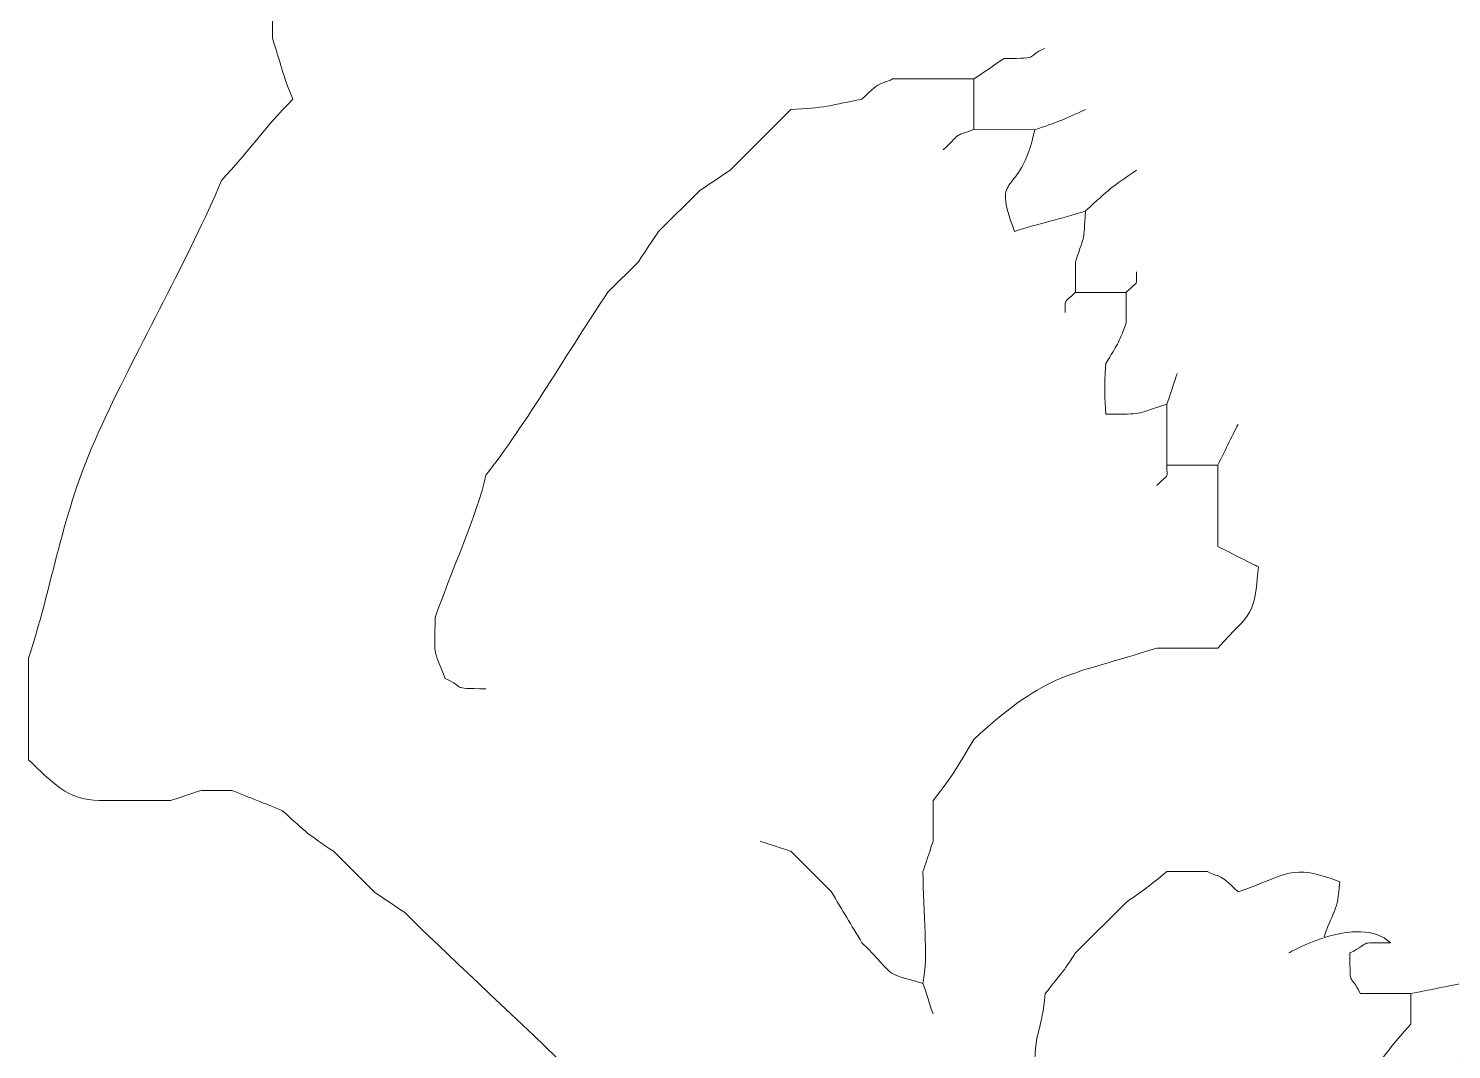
# Model space of a CAD drawing. Header units: centimetres. Extents: x -40.3 to 39, y -29.8 to 28.8.
# Drawn here: x 19.247 to 21.619, y -17.376 to -15.674 of the extents above; entities that cross this region are included whole.
import ezdxf

# ---------------------------------------------------------------- set-up
doc = ezdxf.new("R2010")
doc.units = ezdxf.units.CM
doc.header["$MEASUREMENT"] = 0
doc.layers.add('layer 1', color=7, linetype='Continuous')

msp = doc.modelspace()

# ---------------------------------------------------------------- linework, layer by layer
at = {"layer": 'layer 1', "color": 225, "lineweight": 0}
for points, knots in [([(20.41581, -17.67282), (20.41581, -17.67282), (20.38194, -17.6728), (20.38194, -17.6728), (20.38194, -17.6728), (20.29676, -17.53362), (20.00605, -17.27998), (19.87372, -17.14764), (19.87372, -17.14764), (19.87172, -17.14663), (19.82579, -17.11558), (19.8229, -17.11377), (19.8229, -17.11377), (19.8229, -17.11377), (19.75514, -17.04598), (19.75514, -17.04598), (19.75514, -17.04598), (19.71386, -17.01838), (19.71013, -17.01484), (19.67045, -16.97826), (19.67045, -16.97826), (19.64264, -16.96686), (19.61364, -16.95557), (19.58574, -16.94437), (19.58574, -16.94437), (19.58574, -16.94437), (19.53492, -16.94437), (19.53492, -16.94437), (19.53492, -16.94437), (19.53392, -16.94477), (19.48695, -16.96027), (19.48411, -16.96129), (19.48411, -16.96129), (19.48411, -16.96129), (19.39942, -16.96131), (19.39942, -16.96131), (19.39942, -16.96131), (19.39942, -16.96131), (19.36555, -16.96131), (19.36555, -16.96131), (19.36555, -16.96131), (19.31123, -16.96129), (19.28628, -16.92983), (19.24694, -16.89355), (19.24694, -16.89355), (19.24694, -16.89355), (19.24694, -16.72415), (19.24694, -16.72415), (19.24694, -16.72415), (19.29345, -16.58075), (19.30047, -16.48347), (19.36958, -16.33447), (19.36958, -16.33447), (19.43002, -16.20417), (19.51578, -16.05336), (19.56884, -15.92789), (19.56884, -15.92789), (19.61511, -15.87776), (19.63767, -15.84324), (19.6874, -15.79238), (19.6874, -15.79238), (19.67109, -15.75254), (19.6668, -15.73166), (19.65355, -15.69075), (19.65355, -15.69075), (19.65355, -15.69075), (19.65355, -15.63993), (19.65355, -15.63993), (19.65355, -15.63993), (19.65314, -15.63893), (19.63763, -15.59195), (19.6366, -15.58911), (19.6366, -15.58911), (19.6366, -15.58911), (19.6366, -15.53828), (19.6366, -15.53828), (19.6366, -15.53828), (19.6366, -15.48099), (19.64883, -15.4811), (19.65355, -15.41969), (19.65355, -15.41969), (19.6709, -15.3903), (19.68682, -15.36429), (19.70437, -15.33498), (19.70437, -15.33498), (19.75158, -15.29138), (19.82769, -15.23335), (19.89071, -15.23335), (19.89071, -15.23335), (19.89071, -15.23335), (20.04318, -15.23335), (20.04318, -15.23335), (20.04318, -15.23335), (20.10677, -15.23333), (20.15929, -15.25937), (20.2126, -15.28417), (20.2126, -15.28417), (20.45436, -15.08809), (20.57424, -15.09908), (20.83942, -15.01311), (20.83942, -15.01311), (20.83942, -15.01311), (20.90717, -15.01309), (20.90717, -15.01309), (20.90717, -15.01309), (20.90717, -15.01309), (21.07659, -15.01309), (21.07659, -15.01309), (21.07659, -15.01309), (21.14397, -15.01311), (21.23634, -15.05663), (21.29682, -15.08088), (21.29682, -15.08088), (21.29682, -15.08088), (21.38151, -15.16554), (21.38151, -15.16554), (21.38151, -15.16554), (21.36653, -15.2072), (21.37206, -15.19461), (21.36457, -15.23331), (21.36457, -15.23331), (21.36497, -15.23431), (21.38049, -15.28129), (21.38151, -15.28412), (21.38151, -15.28412), (21.38151, -15.28412), (21.38151, -15.4366), (21.38151, -15.4366), (21.38151, -15.4366), (21.41114, -15.52227), (21.37808, -15.48993), (21.44928, -15.53825)], [0, 0, 0, 0, 0.0294118, 0.0294118, 0.0294118, 0.0294118, 0.0588235, 0.0588235, 0.0588235, 0.0588235, 0.0882353, 0.0882353, 0.0882353, 0.0882353, 0.1176471, 0.1176471, 0.1176471, 0.1176471, 0.1470588, 0.1470588, 0.1470588, 0.1470588, 0.1764706, 0.1764706, 0.1764706, 0.1764706, 0.2058824, 0.2058824, 0.2058824, 0.2058824, 0.2352941, 0.2352941, 0.2352941, 0.2352941, 0.2647059, 0.2647059, 0.2647059, 0.2647059, 0.2941176, 0.2941176, 0.2941176, 0.2941176, 0.3235294, 0.3235294, 0.3235294, 0.3235294, 0.3529412, 0.3529412, 0.3529412, 0.3529412, 0.3823529, 0.3823529, 0.3823529, 0.3823529, 0.4117647, 0.4117647, 0.4117647, 0.4117647, 0.4411765, 0.4411765, 0.4411765, 0.4411765, 0.4705882, 0.4705882, 0.4705882, 0.4705882, 0.5, 0.5, 0.5, 0.5, 0.5294118, 0.5294118, 0.5294118, 0.5294118, 0.5588235, 0.5588235, 0.5588235, 0.5588235, 0.5882353, 0.5882353, 0.5882353, 0.5882353, 0.6176471, 0.6176471, 0.6176471, 0.6176471, 0.6470588, 0.6470588, 0.6470588, 0.6470588, 0.6764706, 0.6764706, 0.6764706, 0.6764706, 0.7058824, 0.7058824, 0.7058824, 0.7058824, 0.7352941, 0.7352941, 0.7352941, 0.7352941, 0.7647059, 0.7647059, 0.7647059, 0.7647059, 0.7941176, 0.7941176, 0.7941176, 0.7941176, 0.8235294, 0.8235294, 0.8235294, 0.8235294, 0.8529412, 0.8529412, 0.8529412, 0.8529412, 0.8823529, 0.8823529, 0.8823529, 0.8823529, 0.9117647, 0.9117647, 0.9117647, 0.9117647, 0.9411765, 0.9411765, 0.9411765, 0.9411765, 1, 1, 1, 1]), ([(20.92403, -15.8432), (20.92403, -15.8432), (20.82239, -15.84318), (20.82239, -15.84318), (20.82239, -15.84318), (20.82239, -15.84318), (20.82239, -15.75849), (20.82239, -15.75849), (20.82239, -15.75849), (20.82562, -15.7567), (20.86999, -15.72637), (20.87321, -15.7246), (20.87321, -15.7246), (20.93865, -15.7246), (20.90646, -15.72135), (20.94097, -15.7077)], [0, 0, 0, 0, 0.2, 0.2, 0.2, 0.2, 0.4, 0.4, 0.4, 0.4, 0.6, 0.6, 0.6, 0.6, 1, 1, 1, 1]), ([(20.00923, -16.77497), (19.94605, -16.77495), (19.97802, -16.77377), (19.94146, -16.758), (19.94146, -16.758), (19.91899, -16.70006), (19.92456, -16.72601), (19.92456, -16.65637), (19.92456, -16.65637), (19.94829, -16.58773), (19.99606, -16.48174), (20.00925, -16.41918), (20.00925, -16.41918), (20.07471, -16.33622), (20.14868, -16.20872), (20.21254, -16.11426), (20.21254, -16.11426), (20.21254, -16.11426), (20.26336, -16.06346), (20.26336, -16.06346), (20.26336, -16.06346), (20.26436, -16.06145), (20.29539, -16.0155), (20.29721, -16.01264), (20.29721, -16.01264), (20.29721, -16.01264), (20.36499, -15.94486), (20.36499, -15.94486), (20.36499, -15.94486), (20.367, -15.94385), (20.41293, -15.91284), (20.41581, -15.91101), (20.41581, -15.91101), (20.41581, -15.91101), (20.51745, -15.80935), (20.51745, -15.80935), (20.51745, -15.80935), (20.57025, -15.80816), (20.58833, -15.80143), (20.63605, -15.79243), (20.63605, -15.79243), (20.67124, -15.75721), (20.66668, -15.76999), (20.68687, -15.75853), (20.68687, -15.75853), (20.68687, -15.75853), (20.82239, -15.75853), (20.82239, -15.75853)], [0, 0, 0, 0, 0.0769231, 0.0769231, 0.0769231, 0.0769231, 0.1538462, 0.1538462, 0.1538462, 0.1538462, 0.2307692, 0.2307692, 0.2307692, 0.2307692, 0.3076923, 0.3076923, 0.3076923, 0.3076923, 0.3846154, 0.3846154, 0.3846154, 0.3846154, 0.4615385, 0.4615385, 0.4615385, 0.4615385, 0.5384615, 0.5384615, 0.5384615, 0.5384615, 0.6153846, 0.6153846, 0.6153846, 0.6153846, 0.6923077, 0.6923077, 0.6923077, 0.6923077, 0.7692308, 0.7692308, 0.7692308, 0.7692308, 0.8461538, 0.8461538, 0.8461538, 0.8461538, 1, 1, 1, 1]), ([(21.00867, -15.80939), (20.97504, -15.82538), (20.95986, -15.83136), (20.92399, -15.84329), (20.92399, -15.84329), (20.89857, -15.96387), (20.85091, -15.90571), (20.89011, -16.01271), (20.89011, -16.01271), (20.93225, -15.99905), (20.96652, -15.99247), (21.0087, -15.97879), (21.0087, -15.97879), (21.00432, -16.03456), (21.0091, -16.01138), (20.99175, -16.0635), (20.99175, -16.0635), (20.99175, -16.0635), (20.99177, -16.11432), (20.99177, -16.11432), (20.99177, -16.11432), (20.99177, -16.11432), (21.07646, -16.11434), (21.07646, -16.11434), (21.07646, -16.11434), (21.07646, -16.11434), (21.07646, -16.16516), (21.07646, -16.16516), (21.07646, -16.16516), (21.06325, -16.20187), (21.06148, -16.20087), (21.04257, -16.2329), (21.04257, -16.2329), (21.03909, -16.27732), (21.04077, -16.28989), (21.04259, -16.31761), (21.04259, -16.31761), (21.1092, -16.3162), (21.0844, -16.32004), (21.14422, -16.30064)], [0, 0, 0, 0, 0.0909091, 0.0909091, 0.0909091, 0.0909091, 0.1818182, 0.1818182, 0.1818182, 0.1818182, 0.2727273, 0.2727273, 0.2727273, 0.2727273, 0.3636364, 0.3636364, 0.3636364, 0.3636364, 0.4545455, 0.4545455, 0.4545455, 0.4545455, 0.5454545, 0.5454545, 0.5454545, 0.5454545, 0.6363636, 0.6363636, 0.6363636, 0.6363636, 0.7272727, 0.7272727, 0.7272727, 0.7272727, 0.8181818, 0.8181818, 0.8181818, 0.8181818, 1, 1, 1, 1]), ([(21.14433, -16.40224), (21.14433, -16.40224), (21.14435, -16.3006), (21.14435, -16.3006), (21.14435, -16.3006), (21.14736, -16.29262), (21.15825, -16.25781), (21.16125, -16.24978)], [0, 0, 0, 0, 0.3333333, 0.3333333, 0.3333333, 0.3333333, 1, 1, 1, 1]), ([(20.75454, -17.31706), (20.75151, -17.30907), (20.74063, -17.27422), (20.73764, -17.26622), (20.73764, -17.26622), (20.7471, -17.21869), (20.73764, -17.14909), (20.73764, -17.07987), (20.73764, -17.07987), (20.73805, -17.07887), (20.75354, -17.03187), (20.75457, -17.02906), (20.75457, -17.02906), (20.75457, -17.02906), (20.75457, -16.96129), (20.75457, -16.96129), (20.75457, -16.96129), (20.7891, -16.91758), (20.79537, -16.90465), (20.82231, -16.85966), (20.82231, -16.85966), (20.94753, -16.74404), (20.98353, -16.7538), (21.12726, -16.70718), (21.12726, -16.70718), (21.12726, -16.70718), (21.22889, -16.70716), (21.22889, -16.70716), (21.22889, -16.70716), (21.28645, -16.6448), (21.29023, -16.65515), (21.29663, -16.57166), (21.29663, -16.57166), (21.28626, -16.56717), (21.23971, -16.54293), (21.22889, -16.53774), (21.22889, -16.53774), (21.22889, -16.53774), (21.22887, -16.40221), (21.22887, -16.40221), (21.22887, -16.40221), (21.23779, -16.38508), (21.25386, -16.35159), (21.26276, -16.33445)], [0, 0, 0, 0, 0.0833333, 0.0833333, 0.0833333, 0.0833333, 0.1666667, 0.1666667, 0.1666667, 0.1666667, 0.25, 0.25, 0.25, 0.25, 0.3333333, 0.3333333, 0.3333333, 0.3333333, 0.4166667, 0.4166667, 0.4166667, 0.4166667, 0.5, 0.5, 0.5, 0.5, 0.5833333, 0.5833333, 0.5833333, 0.5833333, 0.6666667, 0.6666667, 0.6666667, 0.6666667, 0.75, 0.75, 0.75, 0.75, 0.8333333, 0.8333333, 0.8333333, 0.8333333, 1, 1, 1, 1]), ([(21.12732, -16.43611), (21.14826, -16.41519), (21.14424, -16.42719), (21.14424, -16.40224), (21.14424, -16.40224), (21.14424, -16.40224), (21.22893, -16.40224), (21.22893, -16.40224)], [0, 0, 0, 0, 0.3333333, 0.3333333, 0.3333333, 0.3333333, 1, 1, 1, 1]), ([(20.46663, -17.02908), (20.46804, -17.02967), (20.51599, -17.04534), (20.51745, -17.046), (20.51745, -17.046), (20.51745, -17.046), (20.58521, -17.11374), (20.58521, -17.11374), (20.58521, -17.11374), (20.60256, -17.14316), (20.61848, -17.16915), (20.63603, -17.19845), (20.63603, -17.19845), (20.69626, -17.25738), (20.66525, -17.24539), (20.73766, -17.2662)], [0, 0, 0, 0, 0.2, 0.2, 0.2, 0.2, 0.4, 0.4, 0.4, 0.4, 0.6, 0.6, 0.6, 0.6, 1, 1, 1, 1]), ([(21.40636, -17.18857), (21.42283, -17.13882), (21.42823, -17.15037), (21.43235, -17.09682), (21.43235, -17.09682), (21.34976, -17.06476), (21.3463, -17.08491), (21.26293, -17.11377), (21.26293, -17.11377), (21.22774, -17.07855), (21.23226, -17.09133), (21.21211, -17.07987), (21.21211, -17.07987), (21.21211, -17.07987), (21.14437, -17.07989), (21.14437, -17.07989), (21.14437, -17.07989), (21.11392, -17.10397), (21.10758, -17.11001), (21.07661, -17.13069), (21.07661, -17.13069), (21.07661, -17.13069), (20.99192, -17.2154), (20.99192, -17.2154), (20.99192, -17.2154), (20.97137, -17.24744), (20.96584, -17.25247), (20.9411, -17.28316), (20.9411, -17.28316), (20.93639, -17.34457), (20.92416, -17.34446), (20.92416, -17.40175), (20.92416, -17.40175), (20.92416, -17.44223), (20.94266, -17.47038), (20.95801, -17.50338), (20.95801, -17.50338), (20.99019, -17.56353), (21.02171, -17.59964), (21.05966, -17.65585), (21.05966, -17.65585), (21.05966, -17.65585), (21.11048, -17.70665), (21.11048, -17.70665), (21.11048, -17.70665), (21.15349, -17.77241), (21.19801, -17.84911), (21.24603, -17.90996), (21.24603, -17.90996), (21.28396, -17.93267), (21.31706, -17.96076), (21.36461, -17.96078), (21.36461, -17.96078), (21.39411, -17.96078), (21.4071, -17.9522), (21.43237, -17.94383), (21.43237, -17.94383), (21.43237, -17.94383), (21.53401, -17.8422), (21.53401, -17.8422), (21.53401, -17.8422), (21.56466, -17.79531), (21.59038, -17.75397), (21.6187, -17.70663), (21.6187, -17.70663), (21.61163, -17.65451), (21.62896, -17.64902), (21.66939, -17.62194), (21.66939, -17.62194), (21.70558, -17.5317), (21.75258, -17.44859), (21.77102, -17.35091), (21.77102, -17.35091), (21.70219, -17.32568), (21.74535, -17.32628), (21.66939, -17.35089), (21.66939, -17.35089), (21.66939, -17.35089), (21.5847, -17.43562), (21.5847, -17.43562), (21.5847, -17.43562), (21.56423, -17.46622), (21.55078, -17.48872), (21.53388, -17.52031), (21.53388, -17.52031), (21.56587, -17.63908), (21.56677, -17.67259), (21.48317, -17.70663), (21.48317, -17.70663), (21.45111, -17.68614), (21.44612, -17.68057), (21.41543, -17.65583), (21.41543, -17.65583), (21.41543, -17.65583), (21.41543, -17.52031), (21.41543, -17.52031), (21.41543, -17.52031), (21.45969, -17.45265), (21.49309, -17.39662), (21.55098, -17.33396), (21.55098, -17.33396), (21.55098, -17.33396), (21.55098, -17.28314), (21.55098, -17.28314), (21.55098, -17.28314), (21.58436, -17.27668), (21.60228, -17.27264), (21.63566, -17.26618)], [0, 0, 0, 0, 0.0357143, 0.0357143, 0.0357143, 0.0357143, 0.0714286, 0.0714286, 0.0714286, 0.0714286, 0.1071429, 0.1071429, 0.1071429, 0.1071429, 0.1428571, 0.1428571, 0.1428571, 0.1428571, 0.1785714, 0.1785714, 0.1785714, 0.1785714, 0.2142857, 0.2142857, 0.2142857, 0.2142857, 0.25, 0.25, 0.25, 0.25, 0.2857143, 0.2857143, 0.2857143, 0.2857143, 0.3214286, 0.3214286, 0.3214286, 0.3214286, 0.3571429, 0.3571429, 0.3571429, 0.3571429, 0.3928571, 0.3928571, 0.3928571, 0.3928571, 0.4285714, 0.4285714, 0.4285714, 0.4285714, 0.4642857, 0.4642857, 0.4642857, 0.4642857, 0.5, 0.5, 0.5, 0.5, 0.5357143, 0.5357143, 0.5357143, 0.5357143, 0.5714286, 0.5714286, 0.5714286, 0.5714286, 0.6071429, 0.6071429, 0.6071429, 0.6071429, 0.6428571, 0.6428571, 0.6428571, 0.6428571, 0.6785714, 0.6785714, 0.6785714, 0.6785714, 0.7142857, 0.7142857, 0.7142857, 0.7142857, 0.75, 0.75, 0.75, 0.75, 0.7857143, 0.7857143, 0.7857143, 0.7857143, 0.8214286, 0.8214286, 0.8214286, 0.8214286, 0.8571429, 0.8571429, 0.8571429, 0.8571429, 0.8928571, 0.8928571, 0.8928571, 0.8928571, 0.9285714, 0.9285714, 0.9285714, 0.9285714, 1, 1, 1, 1]), ([(21.55078, -17.28319), (21.55078, -17.28319), (21.46607, -17.28316), (21.46607, -17.28316), (21.46607, -17.28316), (21.45034, -17.24663), (21.44915, -17.27858), (21.44915, -17.21542), (21.44915, -17.21542), (21.48821, -17.19666), (21.45647, -17.19848), (21.51689, -17.19845), (21.51689, -17.19845), (21.46264, -17.14823), (21.34762, -17.2154), (21.34762, -17.2154)], [0, 0, 0, 0, 0.2, 0.2, 0.2, 0.2, 0.4, 0.4, 0.4, 0.4, 0.6, 0.6, 0.6, 0.6, 1, 1, 1, 1])]:
    msp.add_open_spline(points, degree=3, knots=knots, dxfattribs=at)
for points in [[(20.77155, -15.87701), (20.80453, -15.84405), (20.78869, -15.85584), (20.82237, -15.84312)], [(21.00867, -15.97866), (21.04835, -15.94213), (21.05209, -15.93854), (21.09338, -15.91094)], [(21.09351, -16.08036), (21.09351, -16.10531), (21.0975, -16.09332), (21.07659, -16.11426)], [(20.99186, -16.11423), (20.97092, -16.13515), (20.97491, -16.12316), (20.97491, -16.14811)]]:
    msp.add_open_spline(points, degree=3, dxfattribs=at)

doc.saveas('drawing.dxf')
